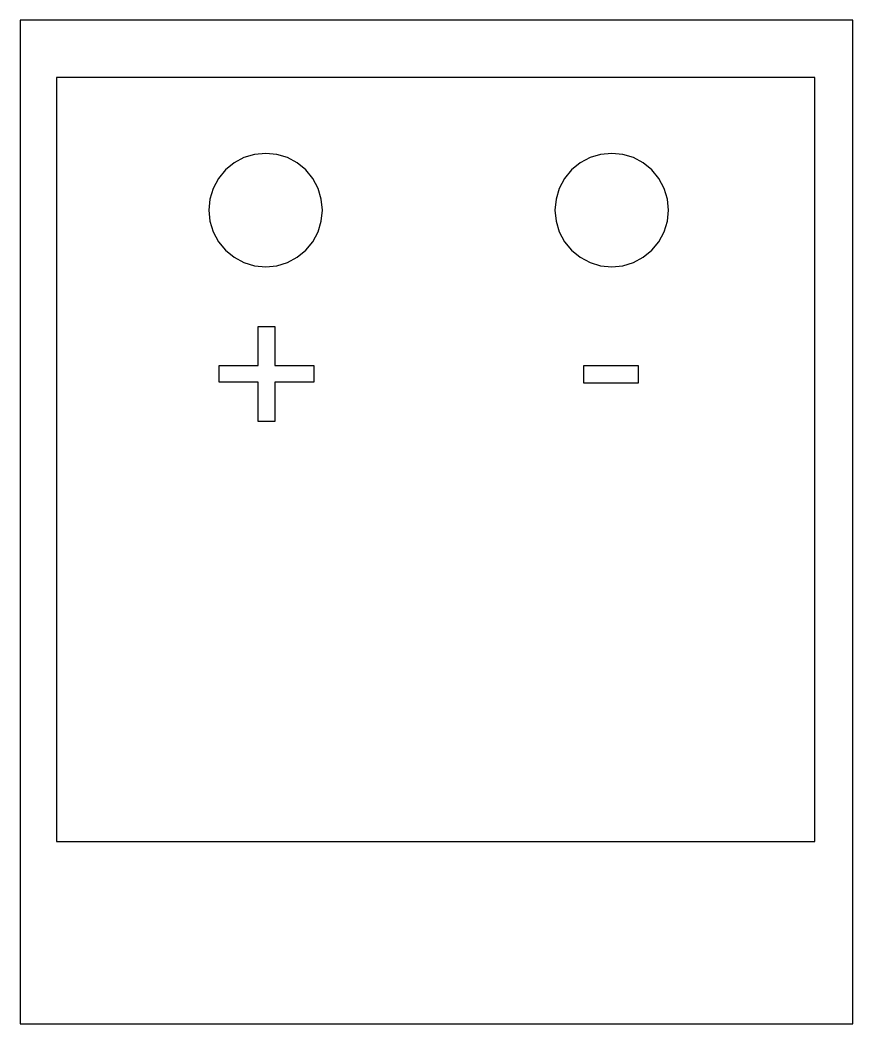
# Model space of a CAD drawing. Extents: x -41 to 47, y -133 to -27.
import ezdxf

# ---------------------------------------------------------------- set-up
doc = ezdxf.new("R2010")
doc.units = 0
doc.layers.add('CAPA_1', color=7, linetype='CONTINUOUS')

msp = doc.modelspace()

# ---------------------------------------------------------------- linework, layer by layer
at = {"layer": 'CAPA_1'}
for points in [[(-40.68, -132.55), (47.32, -132.55), (47.32, -26.51), (-40.68, -26.51), (-40.68, -132.55)], [(-36.83, -113.29), (43.29, -113.29), (43.29, -32.58), (-36.83, -32.58), (-36.83, -113.29)], [(21.83, -40.59), (20.66, -40.7), (19.54, -41.04), (18.5, -41.6), (17.59, -42.34), (16.84, -43.25), (16.29, -44.29), (15.95, -45.42), (15.83, -46.59), (15.95, -47.76), (16.29, -48.88), (16.84, -49.92), (17.59, -50.83), (18.5, -51.57), (19.54, -52.13), (20.66, -52.47), (21.83, -52.59), (23, -52.47), (24.13, -52.13), (25.16, -51.57), (26.07, -50.83), (26.82, -49.92), (27.37, -48.88), (27.72, -47.76), (27.83, -46.59), (27.72, -45.42), (27.37, -44.29), (26.82, -43.25), (26.07, -42.34), (25.16, -41.6), (24.13, -41.04), (23, -40.7)], [(-15.53, -68.9), (-15.53, -64.75), (-19.66, -64.75), (-19.66, -63.01), (-15.53, -63.01), (-15.53, -58.88), (-13.78, -58.88), (-13.78, -63.01), (-9.65, -63.01), (-9.65, -64.75), (-13.78, -64.75), (-13.78, -68.9), (-15.53, -68.9)], [(18.87, -64.88), (18.87, -63.01), (24.63, -63.01), (24.63, -64.88), (18.87, -64.88)]]:
    msp.add_lwpolyline(points, close=True, dxfattribs=at)
at = {"layer": 'CAPA_1', "color": 1}
msp.add_lwpolyline([(-14.73, -40.59), (-15.91, -40.7), (-17.03, -41.04), (-18.07, -41.6), (-18.98, -42.34), (-19.72, -43.25), (-20.28, -44.29), (-20.62, -45.42), (-20.73, -46.59), (-20.62, -47.76), (-20.28, -48.88), (-19.72, -49.92), (-18.98, -50.83), (-18.07, -51.57), (-17.03, -52.13), (-15.91, -52.47), (-14.73, -52.59), (-13.56, -52.47), (-12.44, -52.13), (-11.4, -51.57), (-10.49, -50.83), (-9.75, -49.92), (-9.19, -48.88), (-8.85, -47.76), (-8.73, -46.59), (-8.85, -45.42), (-9.19, -44.29), (-9.75, -43.25), (-10.49, -42.34), (-11.4, -41.6), (-12.44, -41.04), (-13.56, -40.7)], close=True, dxfattribs=at)

doc.saveas('drawing.dxf')
